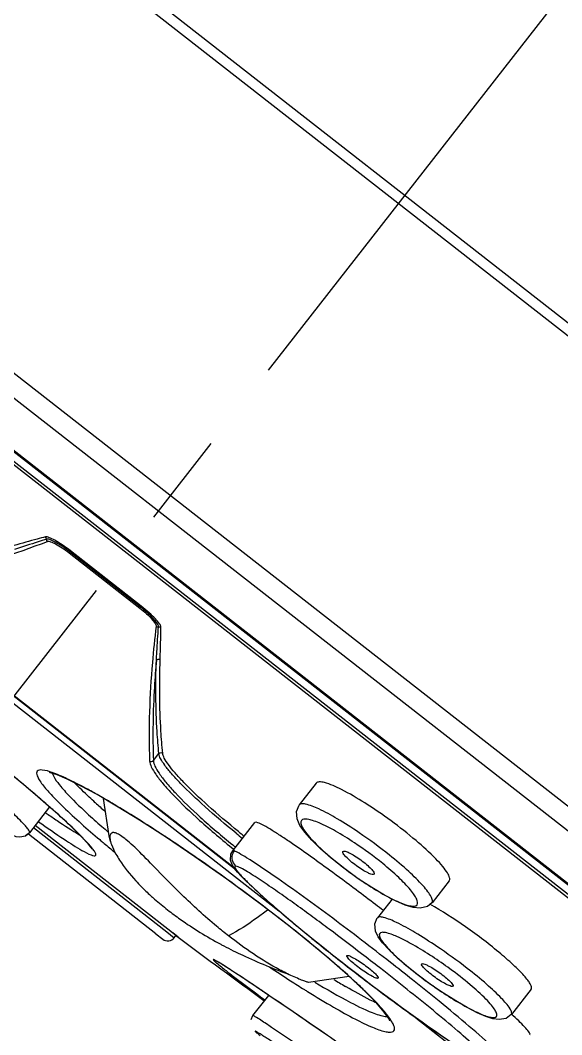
# Model space of a CAD drawing. Header units: millimetres. Extents: x 601 to 1195, y -13 to 407.
# Drawn here: x 1033.72 to 1041.11, y 284.26 to 298.09 of the extents above; entities that cross this region are included whole.
import ezdxf

# ---------------------------------------------------------------- set-up
doc = ezdxf.new("R2010")
doc.units = ezdxf.units.MM
doc.header["$LTSCALE"] = 0.1
doc.linetypes.add('CENTERX2', pattern=[101.6, 63.5, -12.7, 12.7, -12.7])
doc.layers.add('CENTER', color=1, linetype='CENTERX2')

msp = doc.modelspace()

# ---------------------------------------------------------------- linework, layer by layer
for p, q in [((1067.4355, 273.4601), (1011.8993, 316.8496)), ((1011.9147, 316.6638), (1068.2479, 272.6515)), ((1064.1117, 269.4663), (1007.5154, 313.6841)), ((1063.9472, 269.2558), (1007.2641, 313.5415)), ((1062.1848, 269.9169), (1008.2817, 312.0306)), ((1008.3186, 311.9882), (1062.1782, 269.9085)), ((1008.1813, 311.9199), (1062.093, 269.7994)), ((1008.4317, 311.7709), (1061.9467, 269.9604)), ((1029.9233, 291.673), (1037.2456, 285.9522)), ((1030.6277, 291.2284), (1036.6437, 286.5283)), ((1036.6415, 286.5315), (1030.6325, 291.2263)), ((1034.3868, 290.8323), (1035.3509, 290.0791)), ((1035.3613, 290.0917), (1034.3966, 290.8455)), ((1035.3719, 290.1045), (1034.4064, 290.8588)), ((1035.5375, 287.9991), (1035.6114, 288.0938)), ((1037.7565, 287.6922), (1037.524, 287.3948)), ((1037.7565, 287.6922), (1037.524, 287.3948)), ((1035.0352, 287.3795), (1034.7678, 287.5347)), ((1034.9331, 286.9719), (1034.8545, 287.4844)), ((1034.1211, 287.3666), (1033.8469, 287.0157)), ((1034.0642, 287.2901), (1034.0753, 287.2824)), ((1034.0753, 287.2824), (1034.086, 287.2749)), ((1033.9008, 287.0847), (1035.7209, 285.6627)), ((1035.8375, 285.6192), (1033.9239, 287.1143)), ((1036.6182, 286.7684), (1036.9198, 287.1545)), ((1036.9405, 287.1574), (1036.9198, 287.1544)), ((1035.5696, 285.6382), (1033.8316, 286.9961)), ((1033.8469, 287.0157), (1033.8469, 287.0157)), ((1034.9526, 286.8937), (1034.9331, 286.9719)), ((1034.8516, 286.8819), (1034.8655, 286.8702)), ((1036.5939, 286.724), (1036.6182, 286.7684)), ((1035.639, 286.4559), (1035.5845, 286.512)), ((1038.331, 286.3886), (1038.1475, 286.5219)), ((1039.5703, 286.3592), (1039.3367, 286.0602)), ((1039.5703, 286.3592), (1039.3367, 286.0602)), ((1038.791, 286.1101), (1038.5918, 285.8552)), ((1038.791, 286.1101), (1038.5918, 285.8552)), ((1037.315, 285.7988), (1036.9918, 286.0467)), ((1035.7209, 285.6627), (1035.8216, 285.5841)), ((1035.5696, 285.6382), (1035.6637, 285.5647)), ((1035.875, 285.59), (1035.8001, 285.6485)), ((1035.8216, 285.5841), (1035.8447, 285.6136)), ((1035.8375, 285.6192), (1035.8742, 285.5905)), ((1036.7507, 285.0392), (1036.6551, 285.1023)), ((1038.6783, 285.1299), (1038.6195, 285.1759)), ((1038.2073, 285.0542), (1037.6542, 284.9746)), ((1038.4064, 284.8684), (1038.1818, 285.0779)), ((1038.4167, 285.008), (1038.3097, 285.0899)), ((1038.5213, 284.9285), (1038.4167, 285.008)), ((1037.052, 284.8371), (1036.9209, 284.9255)), ((1037.0896, 284.8118), (1037.0459, 284.8414)), ((1037.197, 284.7388), (1037.052, 284.8371)), ((1038.1636, 284.915), (1038.1551, 284.92)), ((1038.49, 284.954), (1038.5233, 284.9289)), ((1040.6878, 284.8834), (1040.4181, 284.5382)), ((1040.6878, 284.8834), (1040.4181, 284.5382)), ((1036.895, 284.522), (1037.1103, 284.7976)), ((1037.1259, 284.7873), (1037.0896, 284.8118)), ((1037.3556, 284.6308), (1037.197, 284.7388)), ((1037.5274, 284.5134), (1037.3556, 284.6308)), ((1036.8684, 284.4679), (1036.8685, 284.4694)), ((1036.8685, 284.4694), (1036.8949, 284.522)), ((1037.712, 284.3867), (1037.5274, 284.5134)), ((1039.1137, 284.4927), (1045.4522, 279.5405)), ((1037.9092, 284.251), (1037.712, 284.3867))]:
    msp.add_line(p, q)
for points in [[(1034.1063, 287.3798), (1033.9609, 287.506), (1033.7967, 287.6454), (1033.6139, 287.7973), (1033.4142, 287.9597), (1033.2009, 288.1296), (1033.1083, 288.2023)], [(1034.7678, 287.5347), (1034.5437, 287.6559), (1034.362, 287.745), (1034.2235, 287.8034), (1034.1311, 287.8329), (1034.1188, 287.8357)], [(1033.8468, 287.0157), (1033.7905, 286.9704), (1033.716, 286.9541), (1033.6639, 286.9615), (1033.6221, 286.9756), (1033.5791, 286.9951), (1033.5294, 287.0214), (1033.4701, 287.056), (1033.3984, 287.1006), (1033.3115, 287.1577), (1033.2052, 287.2303), (1033.0751, 287.3226)], [(1034.7006, 286.7938), (1034.6996, 286.7955), (1034.687, 286.8139), (1034.6621, 286.8453), (1034.625, 286.8878), (1034.5753, 286.9409), (1034.5123, 287.0049), (1034.435, 287.0801), (1034.3424, 287.1672), (1034.2332, 287.2669), (1034.1063, 287.3798)], [(1036.1022, 286.6885), (1035.7035, 286.9576), (1035.347, 287.1878), (1035.0352, 287.3795)], [(1037.6022, 287.0222), (1037.5359, 287.1162), (1037.4952, 287.2051), (1037.4865, 287.3071), (1037.5227, 287.393)], [(1033.8271, 286.9996), (1033.7921, 286.9712), (1033.7912, 286.971)], [(1038.1475, 286.5219), (1037.9746, 286.6592), (1037.8222, 286.7923), (1037.6973, 286.9144), (1037.6022, 287.0222)], [(1036.9918, 286.0467), (1036.5362, 286.3825), (1036.1022, 286.6885)], [(1036.6441, 286.5276), (1036.6114, 286.5763), (1036.5873, 286.6413), (1036.5939, 286.724)], [(1036.7922, 286.3655), (1036.7351, 286.4237), (1036.6851, 286.4781), (1036.6441, 286.5276)], [(1038.0911, 285.2597), (1037.9807, 285.3468), (1037.8705, 285.4345), (1037.7611, 285.5226), (1037.6532, 285.6103), (1037.5476, 285.6972), (1037.4449, 285.7827), (1037.346, 285.8662), (1037.2515, 285.9471), (1037.1619, 286.0249), (1037.0775, 286.0994), (1036.9982, 286.1708), (1036.9241, 286.239), (1036.8553, 286.3039), (1036.7922, 286.3655)], [(1038.9697, 286.0286), (1038.8394, 286.0848), (1038.6864, 286.1647), (1038.5142, 286.2673), (1038.331, 286.3886)], [(1039.3348, 286.0578), (1039.275, 286.0092), (1039.1752, 285.9847), (1039.0785, 285.9953), (1038.9697, 286.0286)], [(1038.1818, 285.0779), (1037.9, 285.3237), (1037.566, 285.5997), (1037.315, 285.7988)], [(1038.7463, 285.4213), (1038.6621, 285.5143), (1038.6029, 285.5953), (1038.565, 285.6744), (1038.556, 285.7716), (1038.5901, 285.8529)], [(1039.1481, 285.0732), (1038.992, 285.1977), (1038.8565, 285.3154), (1038.7463, 285.4213)], [(1036.6551, 285.1023), (1036.5739, 285.1552), (1036.5386, 285.1779), (1036.5069, 285.1981), (1036.4787, 285.2158), (1036.4542, 285.2309), (1036.4334, 285.2435), (1036.4164, 285.2534), (1036.4037, 285.2605), (1036.3961, 285.2646), (1036.3956, 285.2648)], [(1038.3097, 285.0899), (1038.201, 285.174), (1038.0911, 285.2597)], [(1036.9209, 284.9255), (1036.8038, 285.0038), (1036.7507, 285.0392)], [(1039.4908, 284.829), (1039.3174, 284.948), (1039.1481, 285.0732)], [(1038.7627, 284.4536), (1038.7634, 284.4498), (1038.7471, 284.4825), (1038.6859, 284.5688), (1038.5736, 284.6983), (1038.4064, 284.8684)], [(1039.957, 283.9281), (1039.8832, 283.9728), (1039.8054, 284.0214), (1039.7247, 284.0733), (1039.6417, 284.1277), (1039.5569, 284.1844), (1039.4703, 284.2431), (1039.3822, 284.3037), (1039.2925, 284.3661), (1039.2014, 284.4303), (1039.1089, 284.4961), (1039.015, 284.5636), (1038.9197, 284.6328), (1038.8228, 284.7037), (1038.7242, 284.7765), (1038.6238, 284.8514), (1038.5213, 284.9285)], [(1040.069, 284.5104), (1039.9522, 284.5613), (1039.8151, 284.6319), (1039.6594, 284.722), (1039.4908, 284.829)], [(1040.4168, 284.5365), (1040.3458, 284.4831), (1040.2529, 284.4664), (1040.1664, 284.479), (1040.069, 284.5104)]]:
    msp.add_lwpolyline(points)
for centre, radius, start, end in [((918.3012, 98.9997), 246.2636, 53.257201, 66.78807), ((1030.4312, 279.8516), 8.8249, 60.47133, 61.65076), ((1029.7299, 278.6092), 10.2515, 60.1951, 60.48327), ((1029.2775, 277.8202), 11.161, 59.77378, 60.19325), ((1028.5885, 276.6386), 12.5288, 59.21228, 59.77126), ((1024.6734, 276.6295), 14.3027, 48.13554, 48.92685), ((1042.2148, 295.716), 11.1596, 227.98067, 228.8824), ((1026.8814, 273.7955), 15.8451, 57.90001, 59.17169), ((1041.1325, 294.3108), 9.5749, 227.21208, 228.85198), ((1024.7653, 270.4297), 19.8208, 56.87001, 57.88861), ((1043.1861, 296.638), 12.6785, 228.78374, 229.32201), ((1045.4067, 299.4182), 16.3881, 229.692, 229.90391), ((1023.3647, 268.2823), 22.3845, 56.3067, 56.8718), ((1022.2663, 266.6407), 24.3597, 55.46603, 56.2991), ((1046.075, 298.5423), 14.8853, 230.78942, 231.21969), ((1045.779, 298.1543), 14.3601, 230.76862, 231.17079), ((1034.5415, 281.4366), 6.7504, 51.35927, 55.74114), ((1046.551, 300.7807), 18.1674, 229.96821, 230.56926), ((1044.8276, 296.9409), 13.0089, 230.86966, 231.08801), ((1035.4794, 282.6723), 5.0521, 50.91413, 56.32696), ((1021.5965, 265.6653), 25.5429, 55.1997, 55.46865), ((1021.6532, 265.7203), 25.4655, 52.03455, 55.23391), ((1016.1782, 256.7645), 36.8512, 53.10223, 53.81061), ((1041.2358, 290.5826), 5.0992, 233.03171, 236.28568), ((1037.4198, 288.3049), 2.8799, 222.45683, 224.72798), ((1037.6988, 288.5808), 3.2723, 224.72124, 227.72153), ((1010.4902, 249.1677), 46.3414, 52.71074, 53.11748), ((1008.1336, 246.0669), 50.2361, 52.56052, 52.71494), ((1024.166, 268.9567), 21.368, 51.26177, 52.00785), ((1035.733, 285.6533), 0.1125, 232, 322), ((1129.6089, 411.7173), 157.1438, 233.381414, 233.910823), ((1024.9208, 269.8991), 20.1607, 51.10884, 51.25881), ((1009.1583, 247.3471), 48.0959, 51.99971, 52.59149), ((1039.1329, 290.498), 5.675, 241.84235, 242.32729), ((1035.1016, 279.0796), 7.6987, 52.24136, 56.05362), ((1010.5193, 249.1426), 45.6949, 52.0514, 52.43699), ((1010.7855, 249.4251), 45.4566, 51.51879, 52.00334), ((1036.1535, 280.4785), 5.8011, 53.80302, 56.67182), ((1048.9936, 302.9238), 21.3451, 236.20613, 237.12266), ((1030.9802, 277.0647), 10.7755, 47.5088, 48.98262), ((1056.7477, 309.0418), 30.2252, 232.34655, 232.83912), ((1047.0587, 299.9402), 17.789, 237.14021, 237.86366), ((1043.335, 293.7476), 10.2351, 238.55343, 239.59586), ((1016.1572, 256.1625), 36.8399, 50.81281, 51.53847), ((1042.6923, 289.6835), 5.8132, 233.78526, 236.64535), ((1045.9459, 298.1765), 15.7036, 237.8787, 238.06874)]:
    msp.add_arc(centre, radius, start, end)
for points, knots in [([(1034.0639, 291.0489), (1034.0271, 291.0394), (1033.8844, 291.0015), (1033.7423, 290.9616), (1033.637, 290.9316)], [0, 0, 0, 0, 0.2580186, 1, 1, 1, 1]), ([(1034.4064, 290.8588), (1034.3701, 290.8872), (1034.3008, 290.9379), (1034.2022, 291.0006), (1034.1268, 291.0373), (1034.0798, 291.0529), (1034.0639, 291.0489)], [0, 0, 0, 0, 0.3488853, 0.6525474, 0.8759212, 1, 1, 1, 1]), ([(1032.3297, 290.4583), (1032.4681, 290.487), (1033.0658, 290.6268), (1033.65, 290.8203), (1034.0914, 290.9878)], [0, 0, 0, 0, 0.2304911, 1, 1, 1, 1]), ([(1034.0776, 291.0183), (1034.0406, 291.0065), (1033.8959, 290.9601), (1033.7512, 290.9137), (1033.6434, 290.8797)], [0, 0, 0, 0, 0.2560779, 1, 1, 1, 1]), ([(1034.3966, 290.8455), (1034.3629, 290.8718), (1034.2984, 290.9188), (1034.2065, 290.9763), (1034.1363, 291.0095), (1034.0921, 291.0228), (1034.0776, 291.0183)], [0, 0, 0, 0, 0.349472, 0.6531445, 0.8759899, 1, 1, 1, 1]), ([(1034.0914, 290.9878), (1034.1046, 290.9928), (1034.146, 290.9819), (1034.2109, 290.9522), (1034.2961, 290.8999), (1034.3557, 290.8566), (1034.3868, 290.8323)], [0, 0, 0, 0, 0.1241711, 0.3464063, 0.6499153, 1, 1, 1, 1]), ([(1034.3868, 290.8323), (1034.3872, 290.8329), (1034.3904, 290.8374), (1034.3937, 290.8417), (1034.3966, 290.8455)], [0, 0, 0, 0, 0.1353256, 1, 1, 1, 1]), ([(1034.3966, 290.8455), (1034.3978, 290.8471), (1034.4011, 290.8515), (1034.4045, 290.8558), (1034.4064, 290.8588)], [0, 0, 0, 0, 0.3597783, 1, 1, 1, 1]), ([(1035.3509, 290.0791), (1035.3514, 290.0796), (1035.355, 290.0838), (1035.3584, 290.088), (1035.3613, 290.0917)], [0, 0, 0, 0, 0.1353256, 1, 1, 1, 1]), ([(1035.3509, 290.0791), (1035.3821, 290.0547), (1035.4385, 290.0074), (1035.5099, 289.9373), (1035.5544, 289.8815), (1035.5749, 289.844), (1035.5733, 289.8301)], [0, 0, 0, 0, 0.3503584, 0.6538719, 0.8759436, 1, 1, 1, 1]), ([(1035.3613, 290.0917), (1035.3626, 290.0933), (1035.3661, 290.0976), (1035.3695, 290.1019), (1035.3719, 290.1045)], [0, 0, 0, 0, 0.3597784, 1, 1, 1, 1]), ([(1035.6062, 289.8241), (1035.6071, 289.8392), (1035.5835, 289.8789), (1035.5343, 289.9389), (1035.4563, 290.0142), (1035.3951, 290.0654), (1035.3613, 290.0917)], [0, 0, 0, 0, 0.1240482, 0.3469419, 0.6505948, 1, 1, 1, 1]), ([(1035.6392, 289.8181), (1035.6393, 289.8345), (1035.6127, 289.8763), (1035.5588, 289.9406), (1035.4742, 290.0211), (1035.4082, 290.0761), (1035.3719, 290.1045)], [0, 0, 0, 0, 0.1241262, 0.3475631, 0.6512014, 1, 1, 1, 1]), ([(1035.5733, 289.8301), (1035.5537, 289.6655), (1035.4909, 289.0553), (1035.468, 288.44), (1035.4857, 287.9925)], [0, 0, 0, 0, 0.2700363, 1, 1, 1, 1]), ([(1035.5768, 289.3692), (1035.5791, 289.4062), (1035.5885, 289.5578), (1035.5988, 289.7094), (1035.6062, 289.8241)], [0, 0, 0, 0, 0.2441532, 1, 1, 1, 1]), ([(1035.6287, 289.3755), (1035.6299, 289.4113), (1035.6345, 289.5588), (1035.6383, 289.7064), (1035.6392, 289.8181)], [0, 0, 0, 0, 0.2424994, 1, 1, 1, 1]), ([(1035.5768, 289.3692), (1035.5663, 289.2483), (1035.5327, 288.7925), (1035.5242, 288.3346), (1035.5375, 287.9991)], [0, 0, 0, 0, 0.2654802, 1, 1, 1, 1]), ([(1035.6114, 288.0938), (1035.6017, 288.1938), (1035.5688, 288.618), (1035.5662, 289.0443), (1035.5768, 289.3692)], [0, 0, 0, 0, 0.236151, 1, 1, 1, 1]), ([(1035.5768, 289.3692), (1035.5827, 289.3764), (1035.601, 289.3866), (1035.6211, 289.3811), (1035.6287, 289.3755)], [0, 0, 0, 0, 0.4988454, 1, 1, 1, 1]), ([(1035.6632, 288.1004), (1035.6536, 288.2004), (1035.6207, 288.6246), (1035.6181, 289.0508), (1035.6287, 289.3755)], [0, 0, 0, 0, 0.2361508, 1, 1, 1, 1]), ([(1034.0706, 287.4119), (1034.0093, 287.4653), (1033.7285, 287.7066), (1033.4412, 287.9404), (1033.2144, 288.1195)], [0, 0, 0, 0, 0.2195599, 1, 1, 1, 1]), ([(1035.6114, 288.0938), (1035.6173, 288.1011), (1035.6355, 288.1114), (1035.6557, 288.106), (1035.6632, 288.1004)], [0, 0, 0, 0, 0.4998263, 1, 1, 1, 1]), ([(1036.6649, 287.0087), (1036.5205, 287.1265), (1036.2616, 287.3462), (1035.9693, 287.6199), (1035.7904, 287.8117), (1035.698, 287.9241), (1035.6383, 288.0138), (1035.6139, 288.0702), (1035.6114, 288.0938)], [0, 0, 0, 0, 0.3665866, 0.6679278, 0.7870796, 0.882543, 0.9533176, 1, 1, 1, 1]), ([(1036.6969, 287.031), (1036.555, 287.1469), (1036.3005, 287.363), (1036.0135, 287.6326), (1035.838, 287.8217), (1035.7475, 287.9326), (1035.6891, 288.0213), (1035.6655, 288.0771), (1035.6632, 288.1004)], [0, 0, 0, 0, 0.3664248, 0.6676467, 0.786775, 0.8822566, 0.9531161, 1, 1, 1, 1]), ([(1034.1542, 287.8368), (1034.111, 287.8518), (1034.0519, 287.8723), (1033.955, 287.8724), (1033.9403, 287.8237), (1033.9539, 287.7829), (1033.9816, 287.7309), (1034.0085, 287.6936), (1034.0245, 287.6727)], [0, 0, 0, 0, 0.332652, 0.5026148, 0.5699558, 0.6668466, 0.8082776, 1, 1, 1, 1]), ([(1035.4857, 287.9925), (1035.4932, 287.987), (1035.5134, 287.9816), (1035.5316, 287.9919), (1035.5375, 287.9991)], [0, 0, 0, 0, 0.5005498, 1, 1, 1, 1]), ([(1035.4857, 287.9925), (1035.4867, 287.9659), (1035.5108, 287.9015), (1035.5744, 287.7997), (1035.6745, 287.6732), (1035.8696, 287.4592), (1036.1899, 287.1571), (1036.4749, 286.9169), (1036.6336, 286.7891)], [0, 0, 0, 0, 0.0476366, 0.1190141, 0.2150284, 0.3346734, 0.6361532, 1, 1, 1, 1]), ([(1035.5375, 287.9991), (1035.5383, 287.9735), (1035.5603, 287.9117), (1035.6197, 287.8141), (1035.7134, 287.6934), (1035.8965, 287.4894), (1036.1985, 287.2011), (1036.4677, 286.9719), (1036.6179, 286.8498)], [0, 0, 0, 0, 0.0482324, 0.1197635, 0.2156048, 0.334882, 0.6356555, 1, 1, 1, 1]), ([(1034.6216, 287.6181), (1034.5344, 287.6651), (1034.3813, 287.7437), (1034.2232, 287.8128), (1034.1542, 287.8368)], [0, 0, 0, 0, 0.5755438, 1, 1, 1, 1]), ([(1034.1567, 287.8297), (1034.164, 287.8022), (1034.2008, 287.7376), (1034.2452, 287.6802), (1034.2736, 287.6461)], [0, 0, 0, 0, 0.3909301, 1, 1, 1, 1]), ([(1034.0245, 287.6727), (1034.0607, 287.6253), (1034.1532, 287.5201), (1034.4087, 287.264), (1034.6361, 287.0645), (1034.8053, 286.921)], [0, 0, 0, 0, 0.164654, 0.3866898, 1, 1, 1, 1]), ([(1034.2736, 287.6461), (1034.295, 287.6204), (1034.407, 287.4937), (1034.529, 287.3762), (1034.6284, 287.2841)], [0, 0, 0, 0, 0.1979329, 1, 1, 1, 1]), ([(1034.7448, 287.4253), (1034.7169, 287.4504), (1034.6197, 287.5391), (1034.5246, 287.6302), (1034.4591, 287.6978)], [0, 0, 0, 0, 0.2850925, 1, 1, 1, 1]), ([(1039.5703, 286.3592), (1039.5789, 286.3702), (1039.5778, 286.4137), (1039.5416, 286.477), (1039.4777, 286.5638), (1039.3382, 286.715), (1039.1047, 286.9264), (1038.7807, 287.1803), (1038.4409, 287.4137), (1038.1394, 287.5911), (1037.9262, 287.6873), (1037.8082, 287.7137), (1037.7653, 287.7035), (1037.7565, 287.6922)], [0, 0, 0, 0, 0.0179888, 0.0487504, 0.0948448, 0.1556569, 0.3132797, 0.4991997, 0.6849745, 0.8425941, 0.9501543, 0.9815734, 1, 1, 1, 1]), ([(1033.8469, 287.0157), (1033.8504, 287.0202), (1033.8446, 287.0405), (1033.8253, 287.0685), (1033.7889, 287.1139), (1033.7052, 287.2029), (1033.5457, 287.3548), (1033.4003, 287.4817), (1033.3123, 287.5565)], [0, 0, 0, 0, 0.0221142, 0.0679946, 0.1413964, 0.2447962, 0.548267, 1, 1, 1, 1]), ([(1038.3415, 287.0158), (1038.2443, 287.082), (1038.0648, 287.1974), (1037.8228, 287.3301), (1037.6564, 287.399), (1037.5637, 287.4142), (1037.5312, 287.4039), (1037.524, 287.3948)], [0, 0, 0, 0, 0.38291, 0.6933092, 0.9007529, 0.9620257, 1, 1, 1, 1]), ([(1034.086, 287.2749), (1034.1314, 287.2435), (1034.2769, 287.1442), (1034.4247, 287.0477), (1034.53, 286.9881)], [0, 0, 0, 0, 0.3131538, 1, 1, 1, 1]), ([(1034.4842, 287.0345), (1034.4652, 287.0529), (1034.378, 287.1365), (1034.2889, 287.2181), (1034.2186, 287.2811)], [0, 0, 0, 0, 0.2192118, 1, 1, 1, 1]), ([(1037.5546, 287.1839), (1037.5357, 287.1596), (1037.5655, 287.0881), (1037.6168, 287.0139), (1037.6903, 286.9268), (1037.7846, 286.831), (1037.9433, 286.6853), (1038.0755, 286.579), (1038.1693, 286.5085)], [0, 0, 0, 0, 0.0987078, 0.1901887, 0.310338, 0.4562748, 0.6236954, 1, 1, 1, 1]), ([(1038.2806, 286.8767), (1038.1954, 286.9334), (1038.0374, 287.0315), (1037.8457, 287.1316), (1037.7134, 287.182), (1037.6369, 287.2025), (1037.5716, 287.2056), (1037.5546, 287.1839)], [0, 0, 0, 0, 0.3802136, 0.6888893, 0.8068256, 0.8974631, 1, 1, 1, 1]), ([(1033.9717, 287.1654), (1034.0866, 287.0837), (1034.2807, 286.9491), (1034.4799, 286.8218), (1034.5627, 286.7749)], [0, 0, 0, 0, 0.5970694, 1, 1, 1, 1]), ([(1034.6594, 286.8539), (1034.6479, 286.8669), (1034.5913, 286.9288), (1034.5319, 286.9881), (1034.4842, 287.0345)], [0, 0, 0, 0, 0.2065503, 1, 1, 1, 1]), ([(1037.9372, 286.506), (1037.8446, 286.5737), (1037.6608, 286.7065), (1037.431, 286.8672), (1037.2519, 286.9863), (1037.1299, 287.0641), (1037.0282, 287.1213), (1036.9665, 287.1525), (1036.9405, 287.1574)], [0, 0, 0, 0, 0.2883093, 0.5703467, 0.7048761, 0.829375, 0.933574, 1, 1, 1, 1]), ([(1034.9554, 287.0014), (1034.9464, 286.99), (1034.9397, 286.9509), (1034.947, 286.9152), (1034.9526, 286.8937)], [0, 0, 0, 0, 0.3948112, 1, 1, 1, 1]), ([(1035.5845, 286.512), (1035.507, 286.5919), (1035.3708, 286.7329), (1035.2069, 286.8899), (1035.0965, 286.974), (1035.0368, 287.0071), (1034.9887, 287.0217), (1034.962, 287.0099), (1034.9554, 287.0014)], [0, 0, 0, 0, 0.4040962, 0.7122032, 0.8238337, 0.9058739, 0.9609082, 1, 1, 1, 1]), ([(1034.5627, 286.7749), (1034.6039, 286.7515), (1034.6589, 286.7218), (1034.7199, 286.701), (1034.7464, 286.6998), (1034.7534, 286.712), (1034.7521, 286.723), (1034.7471, 286.7367), (1034.7332, 286.7623), (1034.7039, 286.8023), (1034.676, 286.8351), (1034.6594, 286.8539)], [0, 0, 0, 0, 0.3713444, 0.4734951, 0.528099, 0.5485583, 0.575082, 0.6124134, 0.6623461, 0.8027864, 1, 1, 1, 1]), ([(1034.9526, 286.8937), (1034.9559, 286.8813), (1034.9745, 286.8224), (1035.0018, 286.7667), (1035.0255, 286.724)], [0, 0, 0, 0, 0.2078933, 1, 1, 1, 1]), ([(1036.6364, 286.7682), (1036.6342, 286.7689), (1036.6287, 286.7704), (1036.6205, 286.7715), (1036.6182, 286.7684)], [0, 0, 0, 0, 0.373656, 1, 1, 1, 1]), ([(1036.8079, 286.6741), (1036.7738, 286.6952), (1036.7177, 286.728), (1036.6604, 286.7605), (1036.6364, 286.7682)], [0, 0, 0, 0, 0.6140885, 1, 1, 1, 1]), ([(1038.5468, 286.4501), (1038.5411, 286.4428), (1038.5051, 286.4483), (1038.4571, 286.4697), (1038.3832, 286.5106), (1038.3042, 286.5646), (1038.2285, 286.6232), (1038.1672, 286.6813), (1038.1322, 286.7196), (1038.1169, 286.7526), (1038.1224, 286.7597)], [0, 0, 0, 0, 0.0505617, 0.1584639, 0.3157662, 0.5011381, 0.6866935, 0.844002, 0.9509164, 1, 1, 1, 1]), ([(1038.1224, 286.7597), (1038.1281, 286.7669), (1038.1641, 286.7614), (1038.2121, 286.7401), (1038.286, 286.6992), (1038.365, 286.6452), (1038.4407, 286.5866), (1038.502, 286.5285), (1038.5369, 286.4902), (1038.5523, 286.4571), (1038.5468, 286.4501)], [0, 0, 0, 0, 0.0505553, 0.1584469, 0.315745, 0.5011236, 0.6866865, 0.8439995, 0.9509143, 1, 1, 1, 1]), ([(1035.0255, 286.724), (1035.041, 286.696), (1035.1194, 286.5669), (1035.2148, 286.4487), (1035.295, 286.3609)], [0, 0, 0, 0, 0.2118135, 1, 1, 1, 1]), ([(1038.3762, 285.5508), (1038.1149, 285.7507), (1037.7209, 286.0463), (1037.1968, 286.4192), (1036.9361, 286.595), (1036.8079, 286.6741)], [0, 0, 0, 0, 0.5114431, 0.7657679, 1, 1, 1, 1]), ([(1039.3367, 286.0602), (1039.3436, 286.069), (1039.3455, 286.1016), (1039.3216, 286.1516), (1039.2776, 286.2177), (1039.1782, 286.3351), (1039.0044, 286.5039), (1038.8462, 286.6376), (1038.7567, 286.7092)], [0, 0, 0, 0, 0.0375741, 0.0976791, 0.1864071, 0.3037146, 0.6144209, 1, 1, 1, 1]), ([(1036.6621, 286.5598), (1036.6569, 286.5606), (1036.6412, 286.5574), (1036.6527, 286.5309), (1036.6679, 286.508), (1036.6944, 286.4746), (1036.7265, 286.4384), (1036.764, 286.3986), (1036.8053, 286.3567), (1036.8658, 286.2972), (1036.9472, 286.2203), (1037.0506, 286.126), (1037.1598, 286.0291), (1037.3943, 285.8255), (1037.7671, 285.5164), (1038.1076, 285.2477), (1038.2836, 285.1119)], [0, 0, 0, 0, 0.0071614, 0.0154614, 0.0299074, 0.0489891, 0.071415, 0.0963285, 0.1231566, 0.1515024, 0.2116971, 0.2754095, 0.3417462, 0.4101323, 0.69777, 1, 1, 1, 1]), ([(1038.3764, 285.3642), (1038.2301, 285.4767), (1038.009, 285.6447), (1037.7111, 285.8659), (1037.4855, 286.0305), (1037.2599, 286.1912), (1037.0726, 286.3203), (1036.9259, 286.4165), (1036.8241, 286.4809), (1036.7379, 286.5286), (1036.6849, 286.5566), (1036.6621, 286.5598)], [0, 0, 0, 0, 0.2645109, 0.3980005, 0.5317031, 0.6647154, 0.7949937, 0.8575659, 0.9163289, 0.9671012, 1, 1, 1, 1]), ([(1039.1324, 286.0329), (1039.1479, 286.0529), (1039.1306, 286.1104), (1039.0922, 286.1721), (1039.0126, 286.2758), (1038.8705, 286.419), (1038.7393, 286.533), (1038.6647, 286.5937)], [0, 0, 0, 0, 0.1010189, 0.1901215, 0.3068174, 0.6153173, 1, 1, 1, 1]), ([(1035.9252, 286.1677), (1035.9001, 286.1922), (1035.8037, 286.2872), (1035.7089, 286.3839), (1035.639, 286.4559)], [0, 0, 0, 0, 0.2587722, 1, 1, 1, 1]), ([(1038.4055, 286.341), (1038.4907, 286.2841), (1038.6489, 286.1858), (1038.8409, 286.0855), (1038.9733, 286.0349), (1039.05, 286.0143), (1039.1153, 286.0112), (1039.1324, 286.0329)], [0, 0, 0, 0, 0.3801701, 0.6888789, 0.8068328, 0.8974791, 1, 1, 1, 1]), ([(1035.4974, 286.1597), (1035.5158, 286.143), (1035.5918, 286.0752), (1035.6705, 286.0104), (1035.7312, 285.963)], [0, 0, 0, 0, 0.2431414, 1, 1, 1, 1]), ([(1036.5623, 285.6079), (1036.5072, 285.651), (1036.2869, 285.8284), (1036.0776, 286.0191), (1035.9252, 286.1677)], [0, 0, 0, 0, 0.2474236, 1, 1, 1, 1]), ([(1035.7312, 285.963), (1035.7873, 285.9191), (1036.0181, 285.7475), (1036.2642, 285.5968), (1036.4549, 285.4947)], [0, 0, 0, 0, 0.2475776, 1, 1, 1, 1]), ([(1037.0917, 285.9596), (1037.0454, 285.9239), (1036.8756, 285.7971), (1036.6975, 285.6806), (1036.5623, 285.6079)], [0, 0, 0, 0, 0.2759434, 1, 1, 1, 1]), ([(1040.6878, 284.8834), (1040.7003, 284.8993), (1040.6827, 284.9464), (1040.6499, 284.9962), (1040.5798, 285.0836), (1040.4552, 285.2078), (1040.2665, 285.3739), (1040.041, 285.553), (1039.7221, 285.7854), (1039.4733, 285.9469), (1039.3058, 286.0413)], [0, 0, 0, 0, 0.0332183, 0.0637494, 0.1042428, 0.2132947, 0.353626, 0.5150077, 0.6851228, 1, 1, 1, 1]), ([(1039.4006, 285.4662), (1039.3033, 285.5317), (1039.1238, 285.6464), (1038.8837, 285.7803), (1038.7193, 285.8518), (1038.6304, 285.8709), (1038.5983, 285.8635), (1038.5918, 285.8552)], [0, 0, 0, 0, 0.3852505, 0.6974484, 0.9051314, 0.9651296, 1, 1, 1, 1]), ([(1039.3408, 285.3255), (1039.2555, 285.3816), (1039.0979, 285.4792), (1038.8854, 285.5909), (1038.7394, 285.6484), (1038.6581, 285.6602), (1038.6297, 285.6509), (1038.6234, 285.6428)], [0, 0, 0, 0, 0.3819548, 0.6919241, 0.8997536, 0.9615057, 1, 1, 1, 1]), ([(1037.4338, 285.059), (1037.3744, 285.0861), (1037.0665, 285.2395), (1036.7817, 285.4365), (1036.5623, 285.6079)], [0, 0, 0, 0, 0.1900525, 1, 1, 1, 1]), ([(1038.0521, 285.1949), (1038.0159, 285.2265), (1037.86, 285.3609), (1037.7013, 285.492), (1037.5785, 285.591)], [0, 0, 0, 0, 0.2335966, 1, 1, 1, 1]), ([(1038.6234, 285.6428), (1038.6165, 285.634), (1038.6168, 285.5998), (1038.6452, 285.5497), (1038.6954, 285.4816), (1038.8063, 285.3624), (1038.994, 285.1942), (1039.1634, 285.0625), (1039.2578, 284.9934)], [0, 0, 0, 0, 0.0360322, 0.0966319, 0.1874269, 0.3076187, 0.6220594, 1, 1, 1, 1]), ([(1036.4973, 285.4722), (1036.5824, 285.4276), (1036.8759, 285.2827), (1037.1796, 285.1601), (1037.3957, 285.0783)], [0, 0, 0, 0, 0.2936576, 1, 1, 1, 1]), ([(1036.4925, 285.2077), (1036.4728, 285.2201), (1036.4386, 285.2416), (1036.3991, 285.2644), (1036.3751, 285.2781), (1036.3642, 285.282), (1036.3569, 285.2867), (1036.3522, 285.2825), (1036.3594, 285.2761), (1036.371, 285.2618), (1036.4317, 285.212), (1036.4843, 285.169), (1036.5282, 285.1347)], [0, 0, 0, 0, 0.1788952, 0.3094208, 0.3550226, 0.3867691, 0.4043802, 0.4107879, 0.4267314, 0.4583084, 0.5711828, 1, 1, 1, 1]), ([(1038.6013, 285.0324), (1038.5994, 285.0301), (1038.5895, 285.0288), (1038.5633, 285.036), (1038.5141, 285.0595), (1038.4444, 285.1011), (1038.3647, 285.1553), (1038.2894, 285.2125), (1038.225, 285.2685), (1038.1916, 285.3031), (1038.1701, 285.3334), (1038.1751, 285.3397)], [0, 0, 0, 0, 0.0167582, 0.0476041, 0.1556314, 0.314518, 0.5017852, 0.6892216, 0.8481324, 0.9552861, 1, 1, 1, 1]), ([(1038.1751, 285.3397), (1038.1769, 285.3421), (1038.1868, 285.3433), (1038.213, 285.3361), (1038.2623, 285.3127), (1038.3319, 285.2711), (1038.4116, 285.2168), (1038.487, 285.1596), (1038.5514, 285.1036), (1038.5848, 285.069), (1038.6062, 285.0388), (1038.6013, 285.0324)], [0, 0, 0, 0, 0.0167554, 0.0475949, 0.1555976, 0.3144934, 0.5017883, 0.6892501, 0.8481728, 0.9552983, 1, 1, 1, 1]), ([(1036.6168, 285.1277), (1036.6054, 285.1351), (1036.5641, 285.162), (1036.5227, 285.1886), (1036.4925, 285.2077)], [0, 0, 0, 0, 0.2754578, 1, 1, 1, 1]), ([(1036.5282, 285.1347), (1036.5624, 285.1081), (1036.7355, 284.9747), (1036.9108, 284.844), (1037.0517, 284.7397)], [0, 0, 0, 0, 0.1979641, 1, 1, 1, 1]), ([(1037.0459, 284.8414), (1037.0056, 284.8686), (1036.863, 284.9648), (1036.72, 285.0603), (1036.6168, 285.1277)], [0, 0, 0, 0, 0.282917, 1, 1, 1, 1]), ([(1040.011, 284.0216), (1039.9192, 284.1095), (1039.7164, 284.288), (1039.2735, 284.6592), (1038.9208, 284.9402), (1038.6783, 285.1299)], [0, 0, 0, 0, 0.2199295, 0.4672225, 1, 1, 1, 1]), ([(1039.6235, 284.9221), (1039.6182, 284.9152), (1039.5825, 284.9235), (1039.5361, 284.9443), (1039.4622, 284.9858), (1039.383, 285.039), (1039.3068, 285.0963), (1039.2435, 285.1528), (1039.2089, 285.1887), (1039.1903, 285.2203), (1039.1955, 285.2269)], [0, 0, 0, 0, 0.0484868, 0.1566689, 0.3149441, 0.5014313, 0.6881355, 0.8464162, 0.9534021, 1, 1, 1, 1]), ([(1039.1955, 285.2269), (1039.2009, 285.2338), (1039.2365, 285.2256), (1039.283, 285.2047), (1039.3568, 285.1632), (1039.4361, 285.11), (1039.5123, 285.0528), (1039.5755, 284.9962), (1039.6102, 284.9604), (1039.6287, 284.9287), (1039.6235, 284.9221)], [0, 0, 0, 0, 0.0484777, 0.1566448, 0.3149137, 0.5014091, 0.688123, 0.8464117, 0.9534004, 1, 1, 1, 1]), ([(1040.2149, 284.5094), (1040.2217, 284.5183), (1040.2215, 284.5525), (1040.193, 284.6028), (1040.1427, 284.671), (1040.0317, 284.7904), (1039.8436, 284.9589), (1039.674, 285.0907), (1039.5794, 285.1599)], [0, 0, 0, 0, 0.0360388, 0.096659, 0.1874812, 0.3077005, 0.6221608, 1, 1, 1, 1]), ([(1040.4181, 284.5382), (1040.4244, 284.5461), (1040.4235, 284.5776), (1040.3799, 284.6535), (1040.2652, 284.7832), (1040.068, 284.9645), (1039.9066, 285.0958), (1039.8158, 285.1662)], [0, 0, 0, 0, 0.0341449, 0.0926854, 0.2985832, 0.6115587, 1, 1, 1, 1]), ([(1037.6542, 284.9746), (1037.6474, 284.9741), (1037.6258, 284.9827), (1037.5818, 284.996), (1037.5147, 285.0234), (1037.463, 285.0456), (1037.4338, 285.059)], [0, 0, 0, 0, 0.0853843, 0.284236, 0.5918203, 1, 1, 1, 1]), ([(1037.7383, 284.9776), (1037.8972, 284.8813), (1038.1671, 284.7257), (1038.4479, 284.5878), (1038.5664, 284.5455)], [0, 0, 0, 0, 0.59622, 1, 1, 1, 1]), ([(1038.4335, 284.8455), (1038.42, 284.8587), (1038.3625, 284.9143), (1038.304, 284.969), (1038.2589, 285.0104)], [0, 0, 0, 0, 0.235408, 1, 1, 1, 1]), ([(1037.6402, 284.8491), (1037.7573, 284.7762), (1037.9718, 284.6464), (1038.2668, 284.4825), (1038.4997, 284.3698), (1038.637, 284.3174), (1038.6952, 284.304)], [0, 0, 0, 0, 0.3477267, 0.6317498, 0.8495934, 1, 1, 1, 1]), ([(1038.5822, 284.6916), (1038.5526, 284.7051), (1038.4101, 284.774), (1038.272, 284.8516), (1038.1636, 284.915)], [0, 0, 0, 0, 0.2062835, 1, 1, 1, 1]), ([(1038.6862, 284.578), (1038.6696, 284.5978), (1038.589, 284.6904), (1038.5028, 284.7779), (1038.4335, 284.8455)], [0, 0, 0, 0, 0.2108244, 1, 1, 1, 1]), ([(1038.5233, 284.9289), (1038.7687, 284.7434), (1039.1403, 284.4704), (1039.638, 284.1297), (1039.8865, 283.9689), (1040.0108, 283.8994)], [0, 0, 0, 0, 0.509866, 0.7639716, 1, 1, 1, 1]), ([(1039.4961, 284.8278), (1039.5816, 284.7716), (1039.7394, 284.6737), (1039.9523, 284.5616), (1040.0986, 284.5039), (1040.18, 284.492), (1040.2085, 284.5013), (1040.2149, 284.5094)], [0, 0, 0, 0, 0.3818813, 0.6918868, 0.8997587, 0.961515, 1, 1, 1, 1]), ([(1038.6427, 283.7428), (1038.5039, 283.8395), (1037.9996, 284.1897), (1037.494, 284.5377), (1037.1259, 284.7873)], [0, 0, 0, 0, 0.2756734, 1, 1, 1, 1]), ([(1040.1956, 284.0634), (1040.082, 284.171), (1039.8298, 284.3906), (1039.5726, 284.6041), (1039.4347, 284.7166)], [0, 0, 0, 0, 0.4678124, 1, 1, 1, 1]), ([(1038.5664, 284.5455), (1038.5973, 284.5345), (1038.651, 284.5175), (1038.7071, 284.5078), (1038.7306, 284.5081)], [0, 0, 0, 0, 0.5829084, 1, 1, 1, 1]), ([(1038.6952, 284.304), (1038.7137, 284.2997), (1038.7459, 284.2941), (1038.7886, 284.2944), (1038.8204, 284.3109), (1038.8285, 284.3459), (1038.8163, 284.3876), (1038.7893, 284.4407), (1038.7446, 284.506), (1038.7075, 284.5525), (1038.6862, 284.578)], [0, 0, 0, 0, 0.1312264, 0.225404, 0.2926547, 0.3593266, 0.4538019, 0.5890223, 0.770195, 1, 1, 1, 1]), ([(1036.925, 284.507), (1036.918, 284.5112), (1036.9084, 284.5171), (1036.8994, 284.5209), (1036.8955, 284.5227), (1036.895, 284.522)], [0, 0, 0, 0, 0.7247073, 0.9212895, 1, 1, 1, 1]), ([(1037.1489, 284.3609), (1037.1251, 284.3769), (1037.0509, 284.4262), (1036.9769, 284.476), (1036.925, 284.507)], [0, 0, 0, 0, 0.3216229, 1, 1, 1, 1]), ([(1040.6716, 284.2612), (1040.6746, 284.265), (1040.6708, 284.2815), (1040.6471, 284.3153), (1040.5948, 284.3745), (1040.5147, 284.4526), (1040.4532, 284.5094), (1040.42, 284.5394)], [0, 0, 0, 0, 0.0385354, 0.1109133, 0.3412842, 0.6472306, 1, 1, 1, 1]), ([(1037.9465, 283.6273), (1037.8732, 283.6777), (1037.7319, 283.7748), (1037.5287, 283.9137), (1037.3449, 284.0384), (1037.2057, 284.1319), (1037.1079, 284.1966), (1037.0471, 284.2364), (1037.0027, 284.2648), (1036.9727, 284.2834), (1036.9557, 284.2935), (1036.9412, 284.3022), (1036.9336, 284.3052), (1036.925, 284.3103), (1036.9258, 284.3034), (1036.9345, 284.2986), (1036.9464, 284.286), (1036.9672, 284.2701), (1036.983, 284.2573), (1036.9922, 284.2502)], [0, 0, 0, 0, 0.2025561, 0.3904798, 0.5606053, 0.7083282, 0.7721325, 0.827835, 0.8737047, 0.8923572, 0.9078287, 0.919841, 0.9280548, 0.932103, 0.9338015, 0.9406, 0.9536566, 0.9734579, 1, 1, 1, 1]), ([(1038.059, 283.7366), (1037.9717, 283.7972), (1037.6692, 284.0066), (1037.3662, 284.2152), (1037.1489, 284.3609)], [0, 0, 0, 0, 0.2888296, 1, 1, 1, 1])]:
    msp.add_open_spline(points, degree=3, knots=knots)
for points in [[(1034.0776, 291.0183), (1034.078, 291.0294), (1034.0725, 291.0417), (1034.0639, 291.0489)], [(1034.0914, 290.9878), (1034.0829, 290.9949), (1034.0774, 291.0071), (1034.0776, 291.0183)], [(1035.5733, 289.8301), (1035.5823, 289.8235), (1035.5954, 289.8211), (1035.6062, 289.8241)], [(1035.6062, 289.8241), (1035.6169, 289.8271), (1035.6301, 289.8248), (1035.6392, 289.8181)], [(1036.6364, 286.7682), (1036.6215, 286.7474), (1036.6117, 286.7221), (1036.6084, 286.6967)], [(1036.6084, 286.6967), (1036.6052, 286.6714), (1036.6084, 286.6444), (1036.6178, 286.6206)], [(1036.6178, 286.6206), (1036.627, 286.5973), (1036.6426, 286.5756), (1036.6621, 286.5598)]]:
    msp.add_open_spline(points, degree=3)
at = {"layer": 'CENTER'}
msp.add_line((1030.8528, 285.3156), (1041.0985, 298.4289), dxfattribs=at)

doc.saveas('drawing.dxf')
